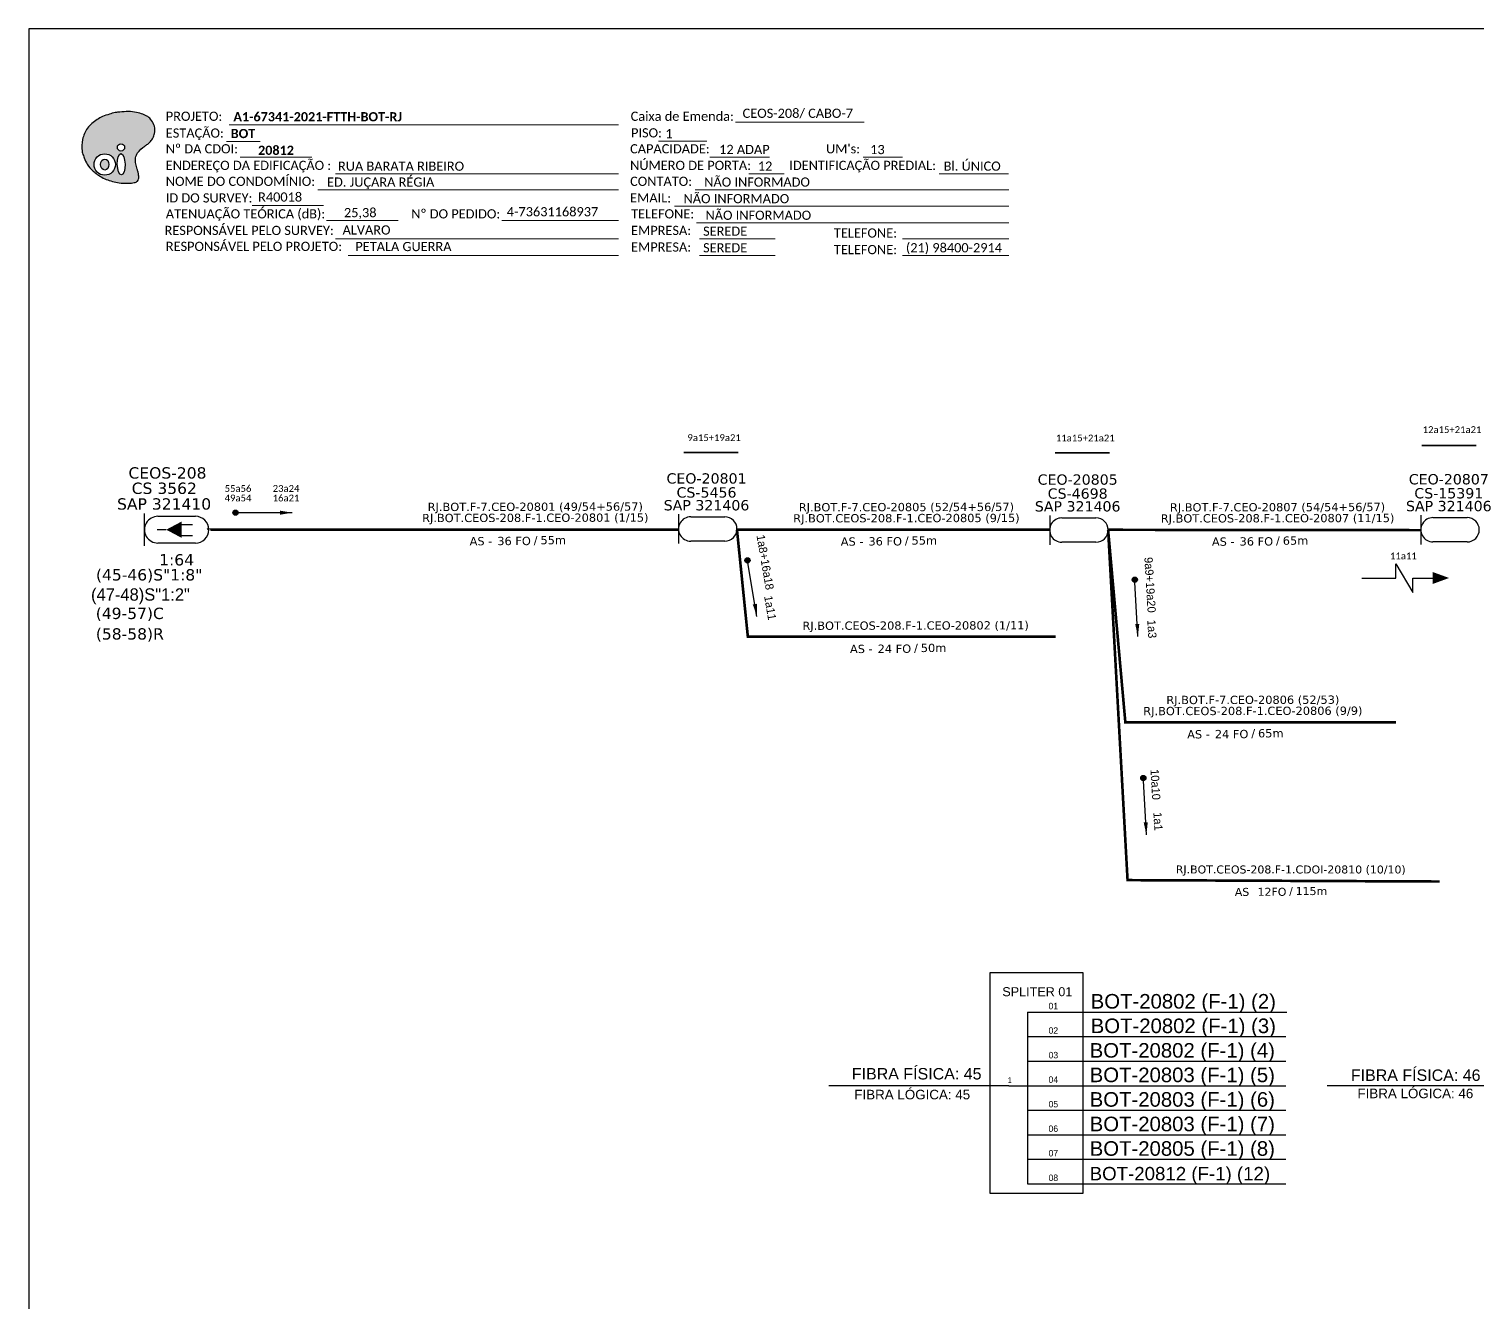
# Model space of a CAD drawing. Extents: x -4 to 837, y 1 to 595.
# Drawn here: x -3.8 to 278.9, y 346.8 to 595.3 of the extents above; entities that cross this region are included whole.
import ezdxf
from ezdxf.enums import TextEntityAlignment as Align

# ---------------------------------------------------------------- set-up
doc = ezdxf.new("R2010")
doc.units = 0
for name, color, linetype in [('20.4-CEOS', 1, 'Continuous'), ('20.5-CEO', 1, 'Continuous'), ('CAP a instalar', 1, 'Continuous'), ('CEO', 1, 'Continuous'), ('SETA', 7, 'Continuous'), ('Seta indicação do cabo', 7, 'Continuous'), ('UNIFILAR', 7, 'Continuous')]:
    doc.layers.add(name, color=color, linetype=linetype)
doc.layers.add('40.1-ETIQUETAS', color=1, linetype='Continuous', lineweight=20)
doc.styles.add('ARIAL', font='arial.ttf')
doc.styles.add('siredit', font='verdana.ttf')
doc.styles.add('WMF-Calibri0', font='calibri.ttf')
doc.styles.add('WMF-Calibri1', font='calibrib.ttf')
doc.linetypes.add('FENCELINE1', pattern='A,0.25,-0.1,[133,ltypeshp.shx,S=0.1,R=0,X=-0.1,Y=0],-0.1,1', length=1.45)
doc.dimstyles.new('CC', dxfattribs={"dimtxt": 0.8, "dimasz": 2, "dimexe": 0.18, "dimexo": 0.0625, "dimgap": 0.09, "dimtad": 0, "dimdec": 0, "dimrnd": 1, "dimzin": 0, "dimdsep": 46, "dimtxsty": 'siredit', "dimblk": 'NONE', "dimcen": 0, "dimse1": 1, "dimse2": 1, "dimsd1": 1, "dimsd2": 1, "dimclrt": 7, "dimadec": 0, "dimazin": 0, "dimtfac": 1, "dimtdec": 0, "dimtofl": 0, "dimtmove": 0, "dimatfit": 3, "dimfxl": 0, "dimtolj": 1, "dimtzin": 0, "dimarcsym": 0})

# ---------------------------------------------------------------- blocks, each defined once
blk = doc.blocks.new('OI')
h = blk.add_hatch(color=40)
edge = h.paths.add_edge_path()
edge.add_spline(control_points=[(4.352419702950127, -0.6712759720847714), (3.924115752848461, -0.9915029685596106), (3.259381865687179, -1.500698829921178), (2.812477989493668, -2.594763842551949), (2.897620153085453, -3.503477074728932), (3.058319510024647, -4.273537287510011), (3.31256017573575, -4.850776572338021), (3.374319546476701, -5.386617152055612), (3.40373478638643, -5.881418795735535), (3.203556863798093, -6.395456820980147), (2.54040674550884, -6.612094221073558), (1.652141110328765, -6.633251194432177), (0.5504409367210052, -6.670844676145138), (-0.5591961455999713, -6.424414889548825), (-1.608183129908948, -6.140502192816481), (-2.774697610003917, -5.605051963396024), (-3.918812940678667, -4.767945078591104), (-4.891027295321181, -3.696022096142838), (-5.341519274570906, -2.648111499301897), (-5.601855179603182, -1.940823267118849), (-5.845189685200991, -0.9558993654544832), (-5.707762275863855, 0.4682888211259506), (-5.097642077570273, 2.023349581494928), (-4.143343415207334, 3.01628683071891), (-3.29790337558995, 3.614532800154741), (-2.366475374024266, 4.158047617166403), (-1.364272336810055, 4.441945920877722), (-0.5615272271484302, 4.704058582470099), (0.7939944845060355, 4.853146434422466), (2.235070974699946, 4.967911457819085), (3.789711588355888, 4.572881902536379), (4.666137906037339, 4.210020552204397), (5.436098154557043, 3.650312278273106), (5.761948681162404, 2.994656724675468), (6.034585585907428, 2.213775269688841), (6.009808082014704, 1.455541098135563), (5.718042820068033, 0.6359933999344543), (5.313400224373256, 0.0750211537648235), (4.875050523754715, -0.3768521848496249), (4.507941044630717, -0.5549984263785248), (4.352419702950127, -0.6712759720847714)], knot_values=[0, 0, 0, 0, 1.604339872500801, 2.417190916820825, 3.4275953858818, 4.282807915804913, 4.776746146191369, 5.304181770748566, 5.888771497486102, 6.258406050447018, 6.858137058748512, 7.791289582546336, 8.986194879479926, 10.12424202223405, 11.18785698458849, 12.24290818547195, 13.95378441239277, 15.41416060145544, 16.51539074843153, 17.34918828129177, 17.67585288929998, 19.55202082369303, 21.51553059940301, 22.5686375333085, 23.63245026583211, 24.62108363093478, 25.78271769349368, 26.7453467966967, 27.14265309212063, 29.870543205723, 31.00464861129232, 31.9215319142548, 32.70958935288631, 33.8013910221095, 34.04247085086502, 35.19233337509274, 35.97146113351405, 36.62887121321, 37.25435925468828, 37.83691071008289, 37.83691071008289, 37.83691071008289, 37.83691071008289], degree=3, periodic=0)
h.paths.add_polyline_path([(1.129417951625206, -0.8737795733348717, -1), (-0.0445971396300624, -0.8737795733348717, -1)], flags=16)
edge = h.paths.add_edge_path(flags=16)
edge.add_ellipse((0.56219141516479, -3.586262332308107), major_axis=(-0.02268085786554891, 1.710246984485793), ratio=0.3613047418081333, start_angle=0, end_angle=359.9999999999999)
h.paths.add_polyline_path([(-0.3621758253683389, -3.620028578179783, -1), (-3.797581263575081, -3.620028578179783, -1)], flags=16)
edge = h.paths.add_edge_path(flags=0)
edge.add_ellipse((-2.079878544471709, -3.620028578179783), major_axis=(0, 0.8845587771671666), ratio=0.7582943452177149, start_angle=0, end_angle=360)
at = {"color": 40}
for centre, radius in [((-2.079878544471709, -3.620028578179783), 1.71770271910337), ((0.5424104059975721, -0.8737795733348717), 0.5870075456276344)]:
    blk.add_circle(centre, radius, dxfattribs=at)
blk.add_ellipse((0.56219141516479, -3.586262332308107), major_axis=(-0.0226808578655473, 1.710246984485705), ratio=0.3613047418081322, dxfattribs=at)
blk.add_ellipse((-2.079878544471709, -3.620028578179783), major_axis=(0, 0.8845587771671666), ratio=0.7582943452177149, start_param=-3.141592653589792, end_param=3.141592653589792, dxfattribs=at)
at = {"color": 40, "start_tangent": (-0.8008975356961701, -0.5988014172626867), "end_tangent": (-0.8008975356961701, -0.5988014172626867)}
blk.add_spline([(4.352419702950127, -0.6712759720847714), (3.195715068262444, -1.783004722539629), (2.897004975372082, -2.538980317818726), (2.922427632545378, -3.549064908138091), (3.11944884785592, -4.381273482988802), (3.284845839634753, -4.846696742557782), (3.367467724334828, -5.367620885039825), (3.354757271305087, -5.952072416812001), (3.202224830491132, -6.288767467624978), (2.662005623351006, -6.549229538866112), (1.732598946122408, -6.632757145040017), (0.5377612012316888, -6.620051554758077), (-0.5808103232534167, -6.410411282525133), (-1.601602329721089, -6.111646378836753), (-2.561285749098686, -5.67330773000762), (-3.946789045007307, -4.669575653769554), (-4.893762011354708, -3.557846903314469), (-5.365989882126965, -2.563005873463537), (-5.639277317844031, -1.775267145659056), (-5.715543538250557, -1.45763019920909), (-5.626565989256932, 0.4164266606059357), (-4.844587258720792, 2.217504089340678), (-4.125749281802172, 2.987118393508266), (-3.267753864447484, 3.61603921020756), (-2.401994012467155, 4.093381654678211), (-1.302489480862248, 4.468192914217439), (-0.3725285763989348, 4.71684428964741), (0.0215138542212401, 4.767666088655602), (2.749216299421759, 4.799663625071756), (3.849960618963931, 4.526612322314946), (4.689438892891332, 4.157896688180386), (5.312279984731532, 3.675088754424365), (5.853457926188213, 2.726849691424291), (5.929724146595192, 2.498151314828332), (5.936079810888286, 1.348306355646997), (5.669057857149737, 0.6163641856880134), (5.294082419409762, 0.0763813767231625), (4.842645512173502, -0.3565620477762366), (4.352419702950127, -0.6712759720847714)], degree=3, dxfattribs=at)
blk = doc.blocks.new('ETIQUETA_RS5F')
at = {"layer": '40.1-ETIQUETAS', "color": 0, "style": 'siredit'}
blk.add_text('/', height=1.5, dxfattribs=at).set_placement((1.579685439575144, -1.954241996242686), align=Align.MIDDLE_RIGHT)
for tag, p in [('ETIQUETA_R_SECUNDARIA', (1.21386737562608, 2.104300005361878)), ('ETIQUETA_R_PRIMARIA', (1.21386737562608, 4.104300005361878)), ('F_ATIVAS/F_MORTAS', (1.142685621933026, -4.244905073340547))]:
    blk.add_attdef(tag, text='', height=1.5, dxfattribs=at).set_placement(p, align=Align.MIDDLE_CENTER)
for tag, p in [('TIPO_CABO', (-6.584823890483392, -2.115119524236789)), ('CAP_CABO', (0.3972908086682878, -2.092994078243819))]:
    blk.add_attdef(tag, text='', height=1.5, dxfattribs=at).set_placement(p, align=Align.MIDDLE_RIGHT)
blk.add_attdef('METROS', text='', height=1.5, dxfattribs=at).set_placement((2.142685621933026, -1.954241996242686), align=Align.MIDDLE_LEFT)
for tag, p in [('FUSÃO_1', (0.8484388594359302, -8.387413705695522)), ('FUSÃO_2', (0.8484388594359302, -10.59879640730355)), ('FUSÃO_3', (0.8484388594359302, -12.93303376395936)), ('FUSÃO_4', (0.8484388594359302, -15.14441639748912)), ('FUSÃO_5', (0.8484388594359302, -17.15864981329581))]:
    blk.add_attdef(tag, text='', height=1.5, dxfattribs=at).set_placement(p, align=Align.CENTER)
blk = doc.blocks.new('CEO_CT_DRT')
at = {"layer": 'CEO', "color": 0}
for p, q in [((-1.556572805790523, 1.26366386849038), (1.800231245210768, 1.263663868485228)), ((1.800231245207015, -1.129532080615818), (-1.556572805794161, -1.129532080610666))]:
    blk.add_line(p, q, dxfattribs=at)
blk.add_lwpolyline([(-2.753170780331715, 1.509864701626281), (-2.753170780336148, -1.375732913765517)], dxfattribs=at)
for centre, start, end in [((-1.556572805792342, 0.06706589393089879), 89.9999999999088, 269.9999999999153), ((1.800231245208835, 0.06706589392574694), 269.9999999999153, 89.9999999999088)]:
    blk.add_arc(centre, 1.196597974541566, start, end, dxfattribs=at)
at = {"layer": 'CEO', "color": 7, "style": 'siredit'}
for tag, p in [('CEO_Nº', (0.1218292197103494, 5.60943270178463)), ('LOCAL', (0.1218292197103494, 4.233558394229366)), ('SAP', (0.1218292197103494, 2.974344253774319)), ('FIBRAS_RESERVA', (0.1218292197103494, -1.940784021336846))]:
    blk.add_attdef(tag, text='', height=1.013760000014873, dxfattribs=at).set_placement(p, align=Align.TOP_CENTER)
blk = doc.blocks.new('_None')
blk = doc.blocks.new('CEOS_RP_CT_DRT')
at = {"layer": '20.4-CEOS', "color": 0}
for p, q in [((-4.53540305195467, 1.193932948174432), (-1.192121196201509, 1.193932948169309)), ((-1.192121196205147, -1.189622502886942), (-4.535403051958308, -1.189622502881818))]:
    blk.add_line(p, q, dxfattribs=at)
for points in [[(-5.727180777477809, -1.434831566566823), (-5.727180777473603, 1.439142011863123)], [(-3.786662383189576, 0.002155222654064438), (-4.590513158058041, 0.002155222655311539)], [(-2.467895913357818, 0.4750304685594743), (-1.452774222781994, 0.4750304685579181)], [(-2.46789591335941, -0.5166387403461278), (-1.452774222783471, -0.5166387403476841)]]:
    blk.add_lwpolyline(points, dxfattribs=at)
blk.add_lwpolyline([(-3.786662383189576, 0.002155222654064438, 0, 1.471254382142578, 0), (-2.40646576975352, 0.002155222651943298, 1.471254382142578, 1.471254382142578, 0)], format="xyseb", dxfattribs=at)
for centre, start, end in [((-4.535403051956489, 0.002155222655226267), 89.99999999990877, 269.9999999999088), ((-1.192121196203328, 0.002155222650102844), 269.9999999999088, 89.99999999990877)]:
    blk.add_arc(centre, 1.191777725519199, start, end, dxfattribs=at)
at = {"layer": '20.4-CEOS', "color": 7, "style": 'siredit'}
for tag, p in [('Nº_DA_CEOS', (-2.863762124081898, 5.595917801463522)), ('LOCAL', (-2.863762124081898, 4.24264833201345)), ('SAP', (-2.863762124081898, 2.776606380734969)), ('RACIO_SPLITAGEM', (-2.863762124081898, -1.884655211951627)), ('FIBRAS_SPLITTER', (-2.863762124081898, -3.576242074805122)), ('FIBRAS_TOP_C', (-2.863762124081898, -5.080238687836014)), ('RESERVA_FINAIS', (-2.863762124081898, -6.39223573701183))]:
    blk.add_attdef(tag, text='', height=1.009676276197057, dxfattribs=at).set_placement(p, align=Align.TOP_CENTER)
blk = doc.blocks.new('SETA 2')
at = {"layer": 'Seta indicação do cabo'}
h = blk.add_hatch(color=256, dxfattribs=at)
h.dxf.hatch_style = 1
h.paths.add_polyline_path([(348.9735608641431, 271.6477992349373, 1), (348.8483190563941, 271.6477992349373, 1)])
blk.add_circle((348.9109399602686, 271.6477992349373), 0.06262090387451735, dxfattribs=at)
blk.add_leader([(350.2792110521879, 271.6477992349373), (348.9735608641431, 271.6477992349373)], dimstyle='CC', override={"dimasz": 0.3}, dxfattribs=at)

msp = doc.modelspace()

# ---------------------------------------------------------------- linework, layer by layer
for p, q in [((837.1678530834569, 595.2585581838829), (-3.832146916543181, 595.2585581838829)), ((-3.832146916543181, 595.2585581838829), (-3.832146916543181, 1.258558183882997))]:
    msp.add_line(p, q)
at = {"color": 7, "lineweight": 0}
for points in [[(134.0888142948152, 577.0698303437622), (159.2226185734872, 577.0698303437622)], [(35.27792051398779, 576.5792214209972), (111.2498455373334, 576.5792214209972)], [(34.7617120275973, 573.3002403632449), (41.31167709711923, 573.3002403632449)], [(119.0474218186101, 573.3423731545219), (128.5290590629339, 573.3423731545219)], [(37.42320981221843, 570.2300190521416), (51.36655619088202, 570.2300190521416)], [(129.0956071438841, 570.2300190521416), (140.7125935951463, 570.2300190521416)], [(159.0376458595402, 570.2300190521416), (166.7019545345248, 570.2300190521416)], [(55.99276136512168, 566.9931707856663), (111.2498455373334, 566.9931707856663)], [(136.6795747065126, 566.9931707856663), (143.6246197779938, 566.9931707856663)], [(173.8523105000714, 566.9931707856663), (187.4098872758214, 566.9931707856663)], [(52.58221505184707, 563.880816683286), (111.2498455373334, 563.880816683286)], [(126.2104021666692, 563.880816683286), (187.4384384726864, 563.880816683286)], [(39.74251256200574, 560.8167510723076), (53.68585894066842, 560.8167510723076)], [(122.1711151985692, 560.6439684168105), (187.4384384726864, 560.6439684168105)], [(54.27839370885073, 557.8491538148738), (68.22174008751432, 557.8491538148738)], [(88.5088017383901, 557.8491538148738), (111.2733508502634, 557.8491538148738)], [(126.4577053534559, 557.4071201503351), (187.4384384726864, 557.4071201503351)], [(55.99276136512168, 554.294766047955), (111.2498455373334, 554.294766047955)], [(127.0658475085839, 554.294766047955), (141.864759769861, 554.294766047955)], [(166.6686560865092, 554.294766047955), (187.4384384726864, 554.294766047955)], [(58.48264464702521, 551.0579177814795), (111.2498455373334, 551.0579177814795)], [(127.0658475085839, 551.0579177814795), (141.864759769861, 551.0579177814795)], [(166.6686560865092, 551.0579177814795), (187.4384384726864, 551.0579177814795)]]:
    msp.add_lwpolyline(points, dxfattribs=at)
at = {"color": 7}
msp.add_lwpolyline([(262.9796008992983, 488.0749944071945), (262.9796008992983, 490.8876406640011), (266.3396931670852, 485.2685142861346), (266.3431163111061, 488.0749944071945)], dxfattribs=at)
msp.add_lwpolyline([(183.793219309772, 411.0795500380609), (201.9279051983914, 411.0795500380609), (201.9279051983914, 367.9607175495912), (183.793219309772, 367.9607175495912)], close=True, dxfattribs=at)
at = {"layer": 'CAP a instalar', "color": 7, "linetype": 'FENCELINE1', "ltscale": 5, "const_width": 0.5132160000000001}
for points in [[(31.26064390713086, 497.5249254906894), (31.26064354764537, 497.5249263469709), (60.23082458204595, 497.5206481378923)], [(60.23082458204595, 497.5206481378923), (122.9822380362369, 497.5180330843791)], [(134.3867258705162, 497.5175907331322), (195.4332001382535, 497.5150467299259)], [(134.3867258705162, 497.5175907331322), (136.5050465002975, 476.6723184304637), (196.5883250425585, 476.6723191337474)], [(206.8457555670832, 497.5043520339973), (267.888492136971, 497.4332997105807)], [(263.0630731550654, 459.9046301553908), (210.2074633912971, 459.9046301553908), (206.8463445844054, 497.4514573081524)]]:
    msp.add_lwpolyline(points, dxfattribs=at)
at = {"layer": 'CAP a instalar', "ltscale": 30, "const_width": 0.4051107635870261}
msp.add_lwpolyline([(31.26064354764537, 497.5206481378923), (31.2613292200152, 497.5206481378923)], dxfattribs=at)
at = {"layer": 'CAP a instalar', "color": 8, "linetype": 'FENCELINE1', "ltscale": 5, "const_width": 0.5132160000000001}
msp.add_lwpolyline([(271.5825954097791, 428.8538514817287), (210.6384815819384, 429.1256712408117), (206.8463445844054, 497.4514573081524)], dxfattribs=at)
at = {"layer": 'SETA', "color": 7}
for points in [[(256.3828952730598, 488.0749944071945), (262.9796008992983, 488.0749944071945)], [(266.3431163111061, 488.0749944071945), (271.4192869072003, 488.0749944071945)]]:
    msp.add_lwpolyline(points, dxfattribs=at)
msp.add_solid([(270.2126047498193, 489.2641699086466), (273.4172606531952, 488.0981397760961), (270.2126047498193, 486.9321096435351)], dxfattribs=at)
at = {"layer": 'UNIFILAR', "color": 10, "linetype": 'Continuous'}
for points in [[(191.1120580339053, 403.3673468152965), (241.7574575106294, 403.3673468152965)], [(191.1120580339053, 403.3673468152965), (241.7574575106294, 403.3673468152965)], [(191.1120580339053, 398.5787396639757), (241.5616824842832, 398.5787396639757)], [(191.1120580339053, 393.790132512655), (241.5616824842832, 393.790132512655)], [(187.4526386718386, 389.0015253613342), (152.3144043776137, 389.0015253613342)], [(191.1120580339053, 389.0015253613342), (241.5616824842832, 389.0015253613342)], [(284.7621578888144, 389.0015253613342), (249.6239235945895, 389.0015253613342)], [(191.1120580339053, 384.2129182100134), (241.5616824842832, 384.2129182100134)], [(191.1120580339053, 379.4243110586926), (241.5616824842832, 379.4243110586926)], [(191.1120580339053, 374.6357039073714), (241.5616824842832, 374.6357039073714)], [(191.1120580339053, 369.8470967560506), (241.5616824842832, 369.8470967560506)]]:
    msp.add_lwpolyline(points, dxfattribs=at)
at = {"layer": 'UNIFILAR', "linetype": 'Continuous'}
for points in [[(191.1120580339053, 403.3673468152965), (191.1120580339053, 403.3673468152965), (191.1120580339053, 369.8470967560506)], [(187.4526386718386, 389.0015253613342), (191.1120580339053, 389.0015253613342)]]:
    msp.add_lwpolyline(points, dxfattribs=at)

# ---------------------------------------------------------------- block references
at = {"color": 7, "xscale": 1.213923925163967, "yscale": 1.213923925163967, "zscale": 1.213923925163967, "rotation": 0.1532896023949059}
msp.add_blockref('OI', (13.47384591294309, 573.2043656512353), dxfattribs=at)
at = {"xscale": 8.102215271740521, "yscale": 8.102215271740521, "zscale": 8.102215271740521}
msp.add_blockref('SETA 2', (-2790.458997921914, -1700.107316670255), dxfattribs=at)
for p, rotation in [((-2502.305618028015, 2914.931742644183), 279.5330343062151), ((-2142.576139035594, 3188.062521766581), 273.1851728483392), ((-2140.917809934221, 3149.349953054131), 273.1851728483392)]:
    msp.add_blockref('SETA 2', p, dxfattribs=dict(at, rotation=rotation))
at = {"layer": '20.4-CEOS', "color": 7}
ref = msp.add_blockref('CEOS_RP_CT_DRT', (31.26139937131401, 497.5202079499113), dxfattribs=dict(at, xscale=2.189285204343134, yscale=2.189285204343134, zscale=2.189285204343134))
ref.add_attrib('Nº_DA_CEOS', 'CEOS-208', dxfattribs={"color": 7, "height": 2.210469327302626, "style": 'siredit'}).set_placement((23.21092306293125, 509.7119735953843), align=Align.TOP_CENTER)
ref.add_attrib('LOCAL', 'CS 3562', dxfattribs={"color": 7, "height": 2.210469327302626, "style": 'siredit'}).set_placement((22.58212427835988, 506.7166535731817), align=Align.TOP_CENTER)
ref.add_attrib('SAP', 'SAP 321410', dxfattribs={"color": 7, "height": 2.210469327302626, "style": 'siredit'}).set_placement((22.54849921608508, 503.6541786084313), align=Align.TOP_CENTER)
ref.add_attrib('RACIO_SPLITAGEM', '1:64', dxfattribs={"color": 7, "height": 2.210469327302626, "style": 'siredit'}).set_placement((24.99180732430265, 492.7556673362055), align=Align.TOP_CENTER)
ref.add_attrib('FIBRAS_SPLITTER', '(45-46)S"1:8"           ', dxfattribs={"color": 7, "height": 2.210469327302626, "style": 'siredit'}).set_placement((24.93093221965055, 489.825674482152), align=Align.TOP_CENTER)
ref.add_attrib('FIBRAS_TOP_C', ' (49-57)C                    ', dxfattribs={"color": 7, "height": 2.210469327302626, "style": 'siredit'}).set_placement((25.00834159664874, 482.3000946844991), align=Align.TOP_CENTER)
ref.add_attrib('RESERVA_FINAIS', '(58-58)R                 ', dxfattribs={"color": 7, "height": 2.210469327302626, "style": 'siredit'}).set_placement((24.05303124841294, 478.291275125569), align=Align.TOP_CENTER)
ref = msp.add_blockref('CEO_CT_DRT', (128.442659738236, 497.5348881809664), dxfattribs=dict(at, xscale=1.985042741576425, yscale=1.985042741576425, zscale=1.985042741576425, rotation=359.9999964697354))
ref.add_attrib('CEO_Nº', 'CEO-20801', dxfattribs={"layer": '20.5-CEO', "color": 7, "height": 2.012356929730043, "rotation": 359.9999964697333, "style": 'siredit'}).set_placement((128.4426604161114, 508.5367218214824), align=Align.TOP_CENTER)
ref.add_attrib('LOCAL', 'CS-5456', dxfattribs={"layer": '20.5-CEO', "color": 7, "height": 2.012356929730043, "rotation": 359.9999964697333, "style": 'siredit'}).set_placement((128.4426602478305, 505.8055525139525), align=Align.TOP_CENTER)
ref.add_attrib('SAP', 'SAP 321406', dxfattribs={"layer": '20.5-CEO', "color": 7, "height": 2.012356929730043, "rotation": 359.9999964697333, "style": 'siredit'}).set_placement((128.4426600938214, 503.3059586243494), align=Align.TOP_CENTER)
ref = msp.add_blockref('CEO_CT_DRT', (200.8975104857931, 497.3183290087472), dxfattribs=dict(at, xscale=1.985042741576425, yscale=1.985042741576425, zscale=1.985042741576425, rotation=359.9999964697354))
ref.add_attrib('CEO_Nº', 'CEO-20805', dxfattribs={"layer": '20.5-CEO', "color": 7, "height": 2.012356929730043, "rotation": 359.9999964697333, "style": 'siredit'}).set_placement((200.8975111636685, 508.3201626492628), align=Align.TOP_CENTER)
ref.add_attrib('LOCAL', 'CS-4698', dxfattribs={"layer": '20.5-CEO', "color": 7, "height": 2.012356929730043, "rotation": 359.9999964697333, "style": 'siredit'}).set_placement((200.8975109953876, 505.5889933417334), align=Align.TOP_CENTER)
ref.add_attrib('SAP', 'SAP 321406', dxfattribs={"layer": '20.5-CEO', "color": 7, "height": 2.012356929730043, "rotation": 359.9999964697333, "style": 'siredit'}).set_placement((200.8975108413786, 503.0893994521298), align=Align.TOP_CENTER)
ref = msp.add_blockref('CEO_CT_DRT', (273.3523612333502, 497.3785213733699), dxfattribs=dict(at, xscale=1.985042741576425, yscale=1.985042741576425, zscale=1.985042741576425, rotation=359.9999964697354))
ref.add_attrib('CEO_Nº', 'CEO-20807', dxfattribs={"layer": '20.5-CEO', "color": 7, "height": 2.012356929730043, "rotation": 359.9999964697333, "style": 'siredit'}).set_placement((273.3523619112256, 508.3803550138855), align=Align.TOP_CENTER)
ref.add_attrib('LOCAL', 'CS-15391', dxfattribs={"layer": '20.5-CEO', "color": 7, "height": 2.012356929730043, "rotation": 359.9999964697333, "style": 'siredit'}).set_placement((273.3523617429448, 505.6491857063561), align=Align.TOP_CENTER)
ref.add_attrib('SAP', 'SAP 321406', dxfattribs={"layer": '20.5-CEO', "color": 7, "height": 2.012356929730043, "rotation": 359.9999964697333, "style": 'siredit'}).set_placement((273.3523615889357, 503.1495918167525), align=Align.TOP_CENTER)
at = {"layer": '40.1-ETIQUETAS', "color": 7}
ref = msp.add_blockref('ETIQUETA_RS5F', (93.74400324343767, 497.5849829526815), dxfattribs=dict(at, xscale=1.077249996628496, yscale=1.077249996628496, zscale=1.077249996628496, rotation=0.1179917413874846))
ref.add_attrib('ETIQUETA_R_PRIMARIA', 'RJ.BOT.F-7.CEO-20801 (49/54+56/57)', dxfattribs={"color": 0, "height": 1.615874994942744, "rotation": 0.1179917413895224, "style": 'siredit'}).set_placement((95.0094822462899, 502.0089555556556), align=Align.MIDDLE_CENTER)
ref.add_attrib('ETIQUETA_R_SECUNDARIA', 'RJ.BOT.CEOS-208.F-1.CEO-20801 (1/15)', dxfattribs={"color": 0, "height": 1.615874994942744, "rotation": 0.1179917413895224, "style": 'siredit'}).set_placement((95.01391910060036, 499.854460130905), align=Align.MIDDLE_CENTER)
ref.add_attrib('TIPO_CABO', 'AS -', dxfattribs={"color": 0, "height": 1.615874994942744, "rotation": 0.1179917413895224, "style": 'siredit'}).set_placement((86.62215724953077, 495.2917992666121), align=Align.MIDDLE_RIGHT)
ref.add_attrib('CAP_CABO', '36 FO', dxfattribs={"color": 0, "height": 1.615874994942744, "rotation": 0.1179917413895224, "style": 'siredit'}).set_placement((94.14357525304149, 495.3311231655453), align=Align.MIDDLE_RIGHT)
ref.add_attrib('METROS', '55m', dxfattribs={"color": 0, "height": 1.615874994942744, "rotation": 0.1179917413895224, "style": 'siredit'}).set_placement((96.02349001143546, 495.4844655597199), align=Align.MIDDLE_LEFT)
ref = msp.add_blockref('ETIQUETA_RS5F', (166.1941140273746, 497.5184078797383), dxfattribs=dict(at, xscale=1.077249996628496, yscale=1.077249996628496, zscale=1.077249996628496, rotation=0.1179917413874846))
ref.add_attrib('ETIQUETA_R_PRIMARIA', 'RJ.BOT.F-7.CEO-20805 (52/54+56/57)', dxfattribs={"color": 0, "height": 1.615874994942744, "rotation": 0.1179917413895224, "style": 'siredit'}).set_placement((167.4595930302268, 501.942380482712), align=Align.MIDDLE_CENTER)
ref.add_attrib('ETIQUETA_R_SECUNDARIA', 'RJ.BOT.CEOS-208.F-1.CEO-20805 (9/15)', dxfattribs={"color": 0, "height": 1.615874994942744, "rotation": 0.1179917413895224, "style": 'siredit'}).set_placement((167.4640298845373, 499.7878850579618), align=Align.MIDDLE_CENTER)
ref.add_attrib('TIPO_CABO', 'AS -', dxfattribs={"color": 0, "height": 1.615874994942744, "rotation": 0.1179917413895224, "style": 'siredit'}).set_placement((159.0722680334677, 495.2252241936685), align=Align.MIDDLE_RIGHT)
ref.add_attrib('CAP_CABO', '36 FO', dxfattribs={"color": 0, "height": 1.615874994942744, "rotation": 0.1179917413895224, "style": 'siredit'}).set_placement((166.5936860369784, 495.2645480926021), align=Align.MIDDLE_RIGHT)
ref.add_attrib('METROS', '55m', dxfattribs={"color": 0, "height": 1.615874994942744, "rotation": 0.1179917413895224, "style": 'siredit'}).set_placement((168.4736007953724, 495.4178904867763), align=Align.MIDDLE_LEFT)
ref = msp.add_blockref('ETIQUETA_RS5F', (238.6502573441718, 497.5002495788831), dxfattribs=dict(at, xscale=1.077249996628496, yscale=1.077249996628496, zscale=1.077249996628496, rotation=0.1179917413874845))
ref.add_attrib('ETIQUETA_R_PRIMARIA', 'RJ.BOT.F-7.CEO-20807 (54/54+56/57)', dxfattribs={"color": 0, "height": 1.615874994942744, "rotation": 0.1179917413895224, "style": 'siredit'}).set_placement((239.9157363470241, 501.9242221818572), align=Align.MIDDLE_CENTER)
ref.add_attrib('ETIQUETA_R_SECUNDARIA', 'RJ.BOT.CEOS-208.F-1.CEO-20807 (11/15)', dxfattribs={"color": 0, "height": 1.615874994942744, "rotation": 0.1179917413895224, "style": 'siredit'}).set_placement((239.9201732013345, 499.7697267571066), align=Align.MIDDLE_CENTER)
ref.add_attrib('TIPO_CABO', 'AS -', dxfattribs={"color": 0, "height": 1.615874994942744, "rotation": 0.1179917413895224, "style": 'siredit'}).set_placement((231.5284113502649, 495.2070658928137), align=Align.MIDDLE_RIGHT)
ref.add_attrib('CAP_CABO', '36 FO', dxfattribs={"color": 0, "height": 1.615874994942744, "rotation": 0.1179917413895224, "style": 'siredit'}).set_placement((239.0498293537756, 495.2463897917469), align=Align.MIDDLE_RIGHT)
ref.add_attrib('METROS', '65m', dxfattribs={"color": 0, "height": 1.615874994942744, "rotation": 0.1179917413895224, "style": 'siredit'}).set_placement((240.9297441121696, 495.3997321859215), align=Align.MIDDLE_LEFT)
ref = msp.add_blockref('ETIQUETA_RS5F', (167.9939407030628, 476.5549081667655), dxfattribs=dict(at, xscale=1.077249996628496, yscale=1.077249996628496, zscale=1.077249996628496, rotation=0.1179917413874845))
ref.add_attrib('ETIQUETA_R_SECUNDARIA', 'RJ.BOT.CEOS-208.F-1.CEO-20802 (1/11)', dxfattribs={"color": 0, "height": 1.615874994942744, "rotation": 0.1179917413895224, "style": 'siredit'}).set_placement((169.2638565602255, 478.8243853449885), align=Align.MIDDLE_CENTER)
ref.add_attrib('TIPO_CABO', 'AS -', dxfattribs={"color": 0, "height": 1.615874994942744, "rotation": 0.1179917413895224, "style": 'siredit'}).set_placement((160.8720947091559, 474.2617244806956), align=Align.MIDDLE_RIGHT)
ref.add_attrib('CAP_CABO', '24 FO', dxfattribs={"color": 0, "height": 1.615874994942744, "rotation": 0.1179917413895224, "style": 'siredit'}).set_placement((168.3935127126666, 474.3010483796293), align=Align.MIDDLE_RIGHT)
ref.add_attrib('METROS', '50m', dxfattribs={"color": 0, "height": 1.615874994942744, "rotation": 0.1179917413895224, "style": 'siredit'}).set_placement((170.2734274710606, 474.4543907738034), align=Align.MIDDLE_LEFT)
ref = msp.add_blockref('ETIQUETA_RS5F', (233.8261309315063, 459.8932293582156), dxfattribs=dict(at, xscale=1.077249996628496, yscale=1.077249996628496, zscale=1.077249996628496, rotation=0.1179917413874845))
ref.add_attrib('ETIQUETA_R_PRIMARIA', 'RJ.BOT.F-7.CEO-20806 (52/53)', dxfattribs={"color": 0, "height": 1.615874994942744, "rotation": 0.1179917413895224, "style": 'siredit'}).set_placement((235.0916099343585, 464.3172019611893), align=Align.MIDDLE_CENTER)
ref.add_attrib('ETIQUETA_R_SECUNDARIA', 'RJ.BOT.CEOS-208.F-1.CEO-20806 (9/9)', dxfattribs={"color": 0, "height": 1.615874994942744, "rotation": 0.1179917413895224, "style": 'siredit'}).set_placement((235.096046788669, 462.1627065364391), align=Align.MIDDLE_CENTER)
ref.add_attrib('TIPO_CABO', 'AS -', dxfattribs={"color": 0, "height": 1.615874994942744, "rotation": 0.1179917413895224, "style": 'siredit'}).set_placement((226.7042849375994, 457.6000456721458), align=Align.MIDDLE_RIGHT)
ref.add_attrib('CAP_CABO', '24 FO', dxfattribs={"color": 0, "height": 1.615874994942744, "rotation": 0.1179917413895224, "style": 'siredit'}).set_placement((234.2257029411101, 457.6393695710794), align=Align.MIDDLE_RIGHT)
ref.add_attrib('METROS', '65m', dxfattribs={"color": 0, "height": 1.615874994942744, "rotation": 0.1179917413895224, "style": 'siredit'}).set_placement((236.1056176995041, 457.7927119652536), align=Align.MIDDLE_LEFT)
at = {"layer": 'CAP a instalar', "color": 9, "linetype": 'FENCELINE1', "ltscale": 7}
ref = msp.add_blockref('ETIQUETA_RS5F', (241.2626114838887, 429.0201508865089), dxfattribs=dict(at, xscale=1.038254564731536, yscale=1.038254564731536, zscale=1.038254564731536))
ref.add_attrib('ETIQUETA_R_SECUNDARIA', 'RJ.BOT.CEOS-208.F-1.CDOI-20810 (10/10)', dxfattribs={"layer": '40.1-ETIQUETAS', "color": 0, "height": 1.55738184803359, "style": 'siredit'}).set_placement((242.4910594426767, 431.2049499761324), align=Align.MIDDLE_CENTER)
ref.add_attrib('TIPO_CABO', 'AS', dxfattribs={"layer": '40.1-ETIQUETAS', "color": 0, "height": 1.55738184803359, "style": 'siredit'}).set_placement((234.3940326364191, 426.8241183842356), align=Align.MIDDLE_RIGHT)
ref.add_attrib('CAP_CABO', '12FO', dxfattribs={"layer": '40.1-ETIQUETAS', "color": 0, "height": 1.55738184803359, "style": 'siredit'}).set_placement((241.6432450945184, 426.8470902315457), align=Align.MIDDLE_RIGHT)
ref.add_attrib('METROS', '115m', dxfattribs={"layer": '40.1-ETIQUETAS', "color": 0, "height": 1.55738184803359, "style": 'siredit'}).set_placement((243.4554092264397, 426.9911502144191), align=Align.MIDDLE_LEFT)

# ---------------------------------------------------------------- texts
at = {"color": 7}
for s, height, style, p in [('CEOS-208/ CABO-7', 1.792715962971008, 'WMF-Calibri0', (135.487420082719, 577.9093041510584)), ('A1-67341-2021-FTTH-BOT-RJ', 1.792715962971008, 'WMF-Calibri1', (36.07253143873555, 577.230621553151)), ('BOT', 1.792715962971008, 'WMF-Calibri1', (35.55632295234778, 573.9516404953986)), ('1', 1.792715962971008, 'WMF-Calibri0', (120.3981135783916, 573.9414240768272)), (' 12 ADAP', 1.792715962971008, 'WMF-Calibri0', (130.2701103926202, 570.8496861076198)), ('13', 1.792715962971008, 'WMF-Calibri0', (160.3883376193199, 570.8290699744473)), ('RUA BARATA RIBEIRO', 1.792715962971008, 'WMF-Calibri0', (56.5024454893578, 567.5806816835081)), ('12', 1.792715962971008, 'WMF-Calibri0', (138.4583223855162, 567.5922217079722)), ('Bl. ÚNICO', 1.792715962971008, 'WMF-Calibri0', (174.7377533320314, 567.5922217079719)), ('ED. JUÇARA RÉGIA', 1.792715962971008, 'WMF-Calibri0', (54.36096273085064, 564.4798676055918)), ('NÃO INFORMADO', 1.792715962971008, 'WMF-Calibri0', (127.9891498456728, 564.4798676055918)), ('R40018', 1.792715962971008, 'WMF-Calibri0', (40.89584190572015, 561.5622813395358)), ('NÃO INFORMADO', 1.792715962971008, 'WMF-Calibri0', (123.9498628775728, 561.2430193391164)), ('25,38', 1.792715962971008, 'WMF-Calibri0', (57.65463052070371, 558.5166597070439)), ('4-73631168937', 1.792715962971008, 'WMF-Calibri0', (89.4539225979207, 558.6886276221701)), ('NÃO INFORMADO', 1.792715962971008, 'WMF-Calibri0', (128.2364530324595, 558.006171072641)), ('ALVARO', 1.792715962971008, 'WMF-Calibri0', (57.39136715302362, 555.1342398552516)), ('SEREDE', 1.792715962971008, 'WMF-Calibri0', (127.7689991200505, 554.8938169702603)), ('PETALA GUERRA', 1.792715962971008, 'WMF-Calibri0', (59.88125043492715, 551.8973915887761)), ('SEREDE', 1.792715962971008, 'WMF-Calibri0', (127.7689991200505, 551.6569687037852)), ('(21) 98400-2914', 1.792715962971008, 'WMF-Calibri0', (167.3718076979758, 551.6569687037852)), ('BOT-20802 (F-1) (2)', 2.840442290326002, 'ARIAL', (203.4418521751553, 404.0563838634903)), ('BOT-20802 (F-1) (3) ', 2.840442290326002, 'ARIAL', (203.4418521751553, 399.2677767121695)), ('BOT-20802 (F-1) (4)', 2.840442290326002, 'ARIAL', (203.246077148809, 394.4791695608487)), ('BOT-20803 (F-1) (5)', 2.840442290326002, 'ARIAL', (203.246077148809, 389.690562409528)), ('BOT-20803 (F-1) (6)', 2.840442290326002, 'ARIAL', (203.246077148809, 384.9019552582072)), ('BOT-20803 (F-1) (7)', 2.840442290326002, 'ARIAL', (203.246077148809, 380.1133481068864)), ('BOT-20805 (F-1) (8)', 2.840442290326002, 'ARIAL', (203.246077148809, 375.3247409555656))]:
    msp.add_text(s, height=height, dxfattribs=dict(at, style=style)).set_placement(p)
at = {"color": 7, "lineweight": 0, "style": 'WMF-Calibri0'}
for s, p in [('PROJETO:', (22.87731371579599, 577.3261864055686)), ('Caixa de Emenda:', (113.6325854122006, 577.3261864055686)), ('ESTAÇÃO:', (22.87731371579599, 574.0472053478162)), ('PISO:', (113.7034705968054, 574.0893381390931)), ('Nº DA CDOI:', (22.87731371579599, 570.9769840367129)), ('CAPACIDADE:', (113.5236601848038, 570.9769840367129)), ("UM's:", (151.7679916310834, 570.9769840367129)), ('ENDEREÇO DA EDIFICAÇÃO :', (22.87731371579599, 567.7401357702375)), ('NÚMERO DE PORTA:', (113.5236601848038, 567.7401357702375)), ('IDENTIFICAÇÃO PREDIAL:', (144.6066350590584, 567.7401357702375)), ('NOME DO CONDOMÍNIO:', (22.87731371579599, 564.6277816678573)), ('CONTATO:', (113.5236601848038, 564.6277816678573)), ('ID DO SURVEY:', (22.87731371579599, 561.3909334013819)), ('EMAIL:', (113.5236601848038, 561.3909334013819)), ('ATENUAÇÃO TEÓRICA (dB):', (22.87731371579599, 558.2785792990015)), ('Nº DO PEDIDO:', (70.79932456339542, 558.2785792990015)), ('TELEFONE:', (113.7059486451936, 558.2785792990015)), ('RESPONSÁVEL PELO SURVEY:', (22.63497924930931, 555.0417310325261)), ('RESPONSÁVEL PELO PROJETO:', (22.87731371579599, 551.9293769301461)), ('EMPRESA:', (113.7059486451936, 555.0417310325261)), ('TELEFONE:', (153.3092965152683, 554.5373014679186)), ('EMPRESA:', (113.7059486451936, 551.8048827660506)), ('TELEFONE:', (153.3092965152683, 551.3004532014431))]:
    msp.add_text(s, height=1.792715962971007, dxfattribs=at).set_placement(p)
at = {"color": 7, "style": 'WMF-Calibri1'}
msp.add_text('20812', height=1.792715962971008, dxfattribs=at).set_placement((44.39488300155159, 570.6896925880426), align=Align.CENTER)
at = {"color": 1, "style": 'ARIAL'}
msp.add_text('BOT-20812 (F-1) (12)', height=2.607747666890053, dxfattribs=at).set_placement((203.246077148809, 370.5361338042449))
at = {"char_height": 1.335203932720911, "width": 22.57277104483394, "attachment_point": 5}
for s, insert in [('\\C7;\\fCalibri|b0|i0|c0|p34;12a15+21a21', (273.9808378024155, 517.0479114216218)), ('\\C7;\\fCalibri|b0|i0|c0|p34;9a15+19a21', (129.9235873136737, 515.4786362279656)), ('\\C7;\\fCalibri|b0|i0|c0|p34;11a15+21a21', (202.383206027563, 515.4125028029853)), ('\\C7;\\fCalibri|b0|i0|c0|p34;55a56', (36.97845390480109, 505.563160057457)), ('\\C7;\\fCalibri|b0|i0|c0|p34;23a24', (46.35755357431714, 505.563160057457)), ('\\C7;\\fCalibri|b0|i0|c0|p34;49a54', (36.97845390480109, 503.702439810615)), ('\\C7;\\fCalibri|b0|i0|c0|p34;16a21', (46.35755357431714, 503.702439810615)), ('\\C7;\\fCalibri|b0|i0|c0|p34;11a11', (264.4918950215625, 492.3958334438548))]:
    msp.add_mtext(s, dxfattribs=dict(at, insert=insert))
at = {"width": 2.616073445455895, "attachment_point": 1}
for s, insert, char_height, rotation in [('1a8+16a18', (139.7794774307544, 496.6624529798301), 1.61558172518506, 279.74789887022695), ('9a9+19a20', (215.5274757062338, 492.2291213286944), 1.615581725185059, 273.4000374123511), ('1a11', (141.2709835419202, 484.7846643005214), 1.61558172518506, 279.74789887022695), ('1a3', (216.093789788817, 479.98087435139), 1.615581725185059, 273.4000374123511), ('10a10', (216.7161838047245, 450.8373391834511), 1.615581725185059, 273.4000374123511), ('1a1', (217.2824978873077, 442.4380468194709), 1.615581725185059, 273.4000374123511)]:
    msp.add_mtext(s, dxfattribs=dict(at, insert=insert, char_height=char_height, rotation=rotation))
at = {"color": 1, "insert": (186.1880138357843, 408.2306585143778), "char_height": 1.759968713583941, "width": 17.3454740478151, "attachment_point": 1, "style": 'ARIAL'}
msp.add_mtext('SPLITER 01', dxfattribs=at)
at = {"lineweight": 0, "attachment_point": 1}
for s, insert, char_height, width in [('01', (195.2114912600274, 405.1779819859717), 1.257193138243198, 1.873209052032898), ('02', (195.2114912600274, 400.3893748346509), 1.257193138243198, 1.873209052032898), ('03', (195.2114912600274, 395.6007676833301), 1.257193138243198, 1.873209052032898), ('1', (187.2213676884576, 390.6252307904019), 1.109518794573517, 1.653175304710971), ('04', (195.2114912600274, 390.8121605320093), 1.257193138243198, 1.873209052032898), ('05', (195.2114912600274, 386.0235533806886), 1.257193138243198, 1.873209052032898), ('06', (195.2114912600274, 381.2349462293678), 1.257193138243198, 1.873209052032898), ('07', (195.2114912600274, 376.446339078047), 1.257193138243198, 1.873209052032898), ('08', (195.2114912600274, 371.6577319267262), 1.257193138243198, 1.873209052032898)]:
    msp.add_mtext(s, dxfattribs=dict(at, insert=insert, char_height=char_height, width=width))
at = {"color": 7, "attachment_point": 1, "style": 'ARIAL'}
for s, insert, char_height, width in [('FIBRA FÍSICA: 45', (156.811964324071, 392.4491518847617), 2.233815126879264, 29.86156649652918), ('FIBRA FÍSICA: 46', (254.2295992430062, 392.1730069049599), 2.233815126879264, 29.86156649652918), ('\\pt2.13477;FIBRA LÓGICA: 45', (157.300276062034, 388.2034105287628), 1.867021015731378, 24.9582749891967), ('FIBRA LÓGICA: 46', (255.5205207364712, 388.4240238920863), 1.867021015731378, 24.9582749891967)]:
    msp.add_mtext(s, dxfattribs=dict(at, insert=insert, char_height=char_height, width=width))
at = {"layer": '20.4-CEOS', "color": 0, "insert": (8.29189203264297, 486.0813150632048), "char_height": 2.408213724775686, "width": 40.62567308360062, "attachment_point": 1}
msp.add_mtext('(47-48)S"1:2"           ', dxfattribs=at)

# ---------------------------------------------------------------- leaders
at = {"layer": 'Seta indicação do cabo'}
for points in [[(134.6222526753862, 512.6178272431075), (124.0435937822592, 512.6178272431075)], [(124.0435937822583, 512.6178272431075), (134.6222526753853, 512.6178272431075)], [(207.0818713892754, 512.5516938181272), (196.5032124961483, 512.5516938181272)], [(196.5032124961474, 512.5516938181272), (207.0818713892745, 512.5516938181272)], [(278.680527941477, 513.9453440609418), (268.1018690483499, 513.9453440609418)], [(268.101869048349, 513.9453440609418), (278.680527941476, 513.9453440609418)]]:
    msp.add_leader(points, dimstyle='CC', override={"dimasz": 0.3}, dxfattribs=at)

doc.saveas('drawing.dxf')
